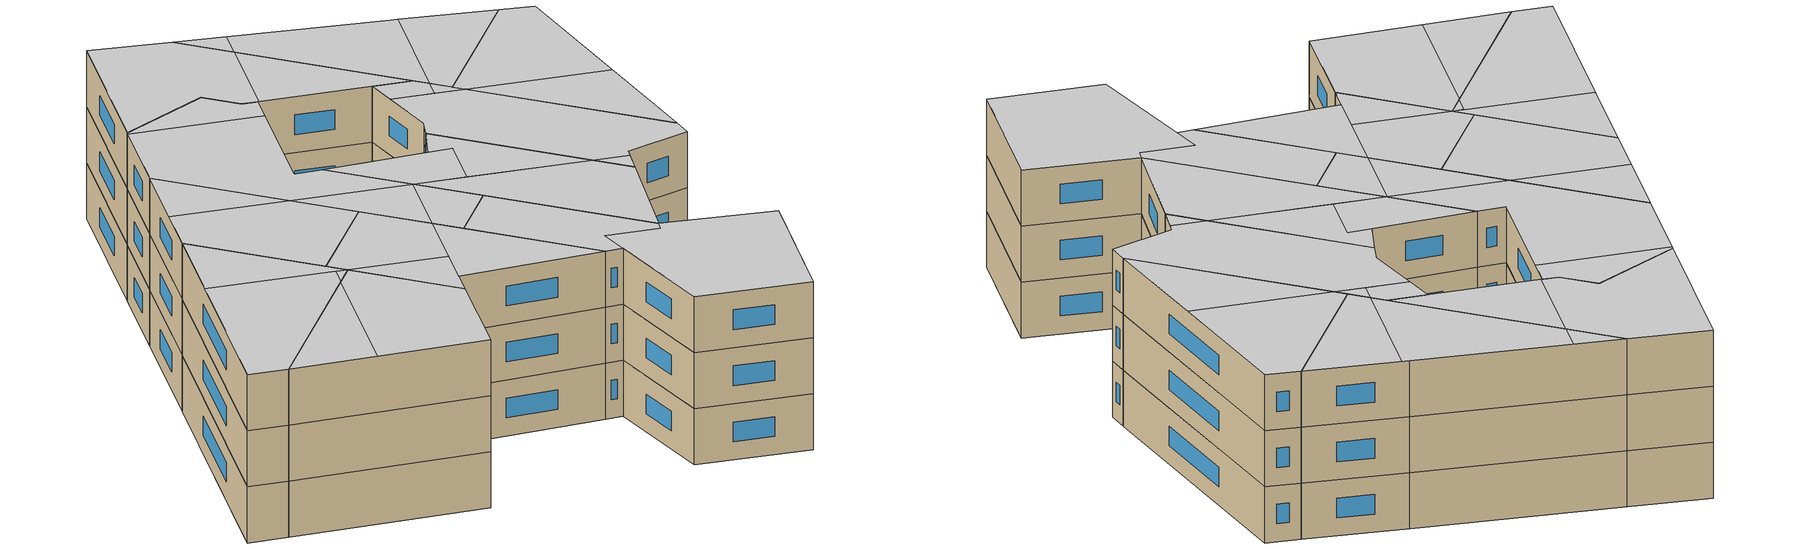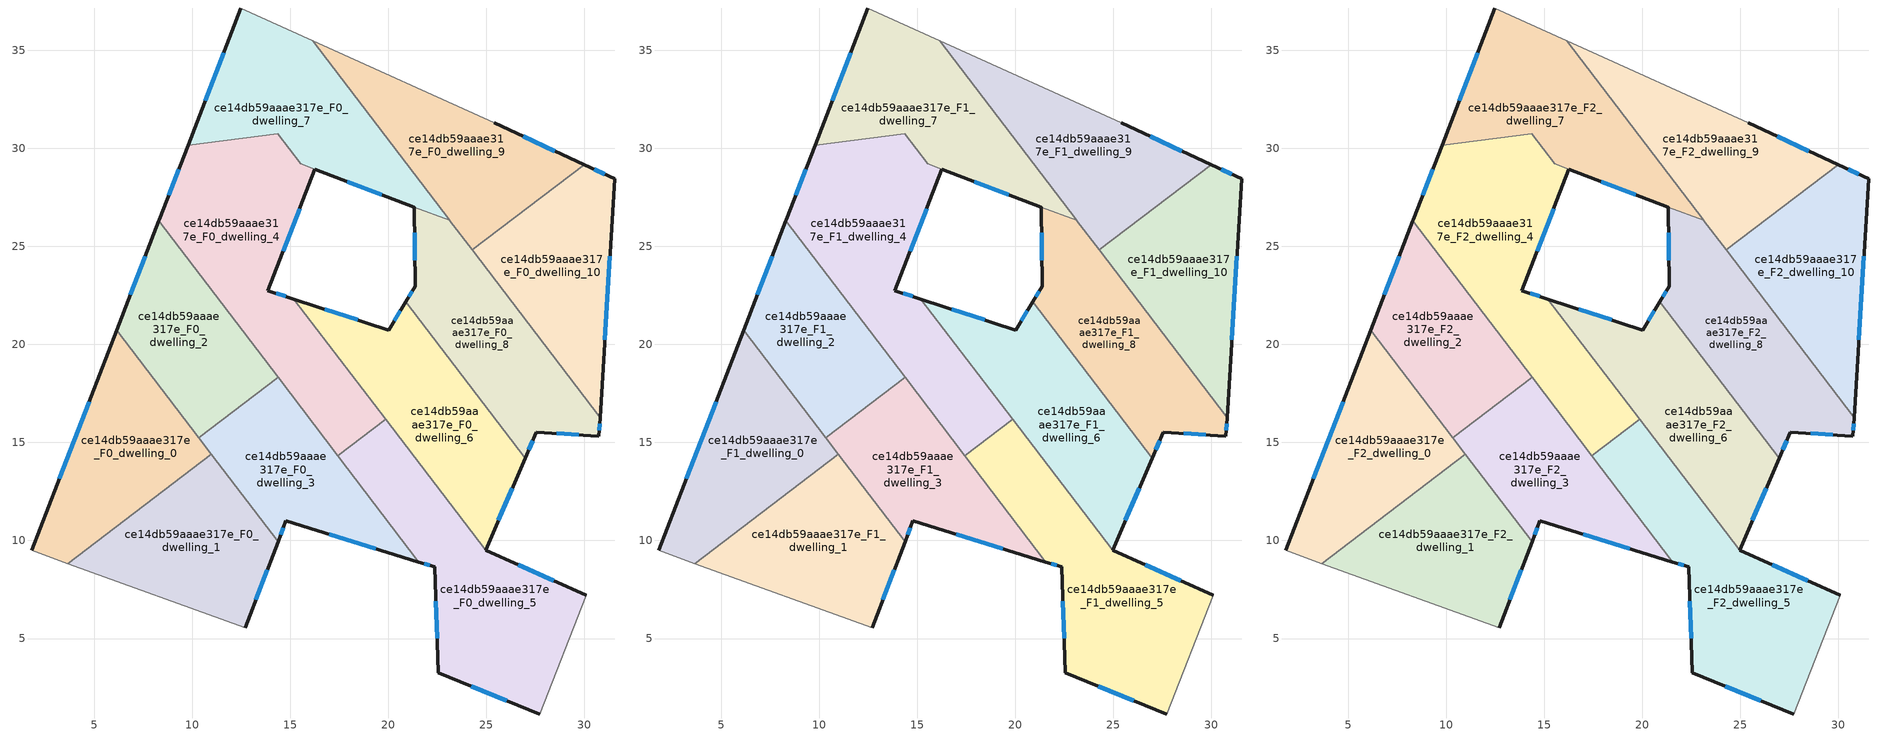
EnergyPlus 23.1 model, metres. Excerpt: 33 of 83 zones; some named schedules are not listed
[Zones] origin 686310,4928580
ce14db59aaae317e_F0_dwelling_0
 floor ground (EU_floor_Construction): 6.16,20.73 10.98,14.4 3.67,8.83 1.83,9.49 z0
 wall outside (EU_wall_Construction): 6.16,20.73 1.83,9.49 z0:3
 wall to ce14db59aaae317e_F0_dwelling_1 (EU_wall_Construction): 3.67,8.83 10.98,14.4 z0:3
 wall adiabatic (EU_wall_Construction): 1.83,9.49 3.67,8.83 z0:3
 wall to ce14db59aaae317e_F0_dwelling_2 (EU_wall_Construction): 10.34,15.24 6.16,20.73 z0:3
 wall to ce14db59aaae317e_F0_dwelling_3 (EU_wall_Construction): 10.98,14.4 10.34,15.24 z0:3
 window (EU_Window_Construction): 4.75,17.08 3.23,13.15 z0.98:2.02
ce14db59aaae317e_F0_dwelling_1
 floor ground (EU_floor_Construction): 10.98,14.4 14.38,9.94 12.71,5.55 3.67,8.83 z0
 wall outside (EU_wall_Construction): 12.71,5.55 14.38,9.94 z0:3
 wall adiabatic (EU_wall_Construction): 3.67,8.83 12.71,5.55 z0:3
 wall to ce14db59aaae317e_F0_dwelling_3 (EU_wall_Construction): 14.38,9.94 10.98,14.4 z0:3
 window (EU_Window_Construction): 13.25,6.98 13.84,8.52 z0.98:2.02
ce14db59aaae317e_F0_dwelling_10
 floor ground (EU_floor_Construction): 31.55,28.45 30.8,16.26 24.28,24.82 29.99,29.17 z0
 wall outside (EU_wall_Construction): 30.8,16.26 31.55,28.45 29.99,29.17 z0:3
 wall to ce14db59aaae317e_F0_dwelling_9 (EU_wall_Construction): 29.99,29.17 24.28,24.82 z0:3
 wall to ce14db59aaae317e_F0_dwelling_8 (EU_wall_Construction): 24.28,24.82 30.8,16.26 z0:3
 window (EU_Window_Construction): 31.04,28.69 30.5,28.94 / 31.04,20.23 31.3,24.49 z0.98:2.02
ce14db59aaae317e_F0_dwelling_2
 floor ground (EU_floor_Construction): 8.3,26.29 14.38,18.32 10.34,15.24 6.16,20.73 z0
 wall outside (EU_wall_Construction): 8.3,26.29 6.16,20.73 z0:3
 wall to ce14db59aaae317e_F0_dwelling_3 (EU_wall_Construction): 10.34,15.24 14.38,18.32 z0:3
 wall to ce14db59aaae317e_F0_dwelling_4 (EU_wall_Construction): 14.38,18.32 8.3,26.29 z0:3
 window (EU_Window_Construction): 7.6,24.48 6.85,22.54 z0.98:2.02
ce14db59aaae317e_F0_dwelling_3
 floor ground (EU_floor_Construction): 14.38,18.32 21.56,8.9 14.79,11 14.38,9.94 10.34,15.24 z0
 wall outside (EU_wall_Construction): 14.38,9.94 14.79,11 21.56,8.9 z0:3
 wall to ce14db59aaae317e_F0_dwelling_5 (EU_wall_Construction): 21.56,8.9 17.43,14.32 z0:3
 wall to ce14db59aaae317e_F0_dwelling_4 (EU_wall_Construction): 17.43,14.32 14.38,18.32 z0:3
 window (EU_Window_Construction): 16.99,10.32 19.36,9.58 / 14.51,10.29 14.65,10.66 z0.98:2.02
ce14db59aaae317e_F0_dwelling_4
 floor ground (EU_floor_Construction): 16.26,28.93 13.87,22.74 15.19,22.31 19.87,16.18 17.43,14.32 8.3,26.29 8.33,26.37 9.79,30.16 14.36,30.75 15.54,29.21 z0
 wall outside (EU_wall_Construction): 15.19,22.31 13.87,22.74 16.26,28.93 / 9.79,30.16 8.33,26.37 8.3,26.29 z0:3
 wall to ce14db59aaae317e_F0_dwelling_7 (EU_wall_Construction): 16.26,28.93 15.54,29.21 / 15.53,29.21 14.36,30.75 9.79,30.16 z0:3
 wall to ce14db59aaae317e_F0_dwelling_5 (EU_wall_Construction): 17.43,14.32 19.87,16.18 z0:3
 wall to ce14db59aaae317e_F0_dwelling_6 (EU_wall_Construction): 19.87,16.18 15.19,22.31 z0:3
 window (EU_Window_Construction): 14.64,24.76 15.48,26.92 / 14.76,22.45 14.3,22.6 / 9.32,28.92 8.8,27.6 z0.98:2.02
ce14db59aaae317e_F0_dwelling_5
 floor ground (EU_floor_Construction): 24.97,9.49 30.09,7.21 27.73,1.15 22.55,3.26 22.37,8.65 21.56,8.9 17.43,14.32 19.87,16.18 z0
 wall outside (EU_wall_Construction): 21.56,8.9 22.37,8.65 22.55,3.26 27.73,1.15 / 30.09,7.21 24.97,9.49 z0:3
 wall adiabatic (EU_wall_Construction): 27.73,1.15 30.09,7.21 z0:3
 wall to ce14db59aaae317e_F0_dwelling_6 (EU_wall_Construction): 24.97,9.49 19.87,16.18 z0:3
 window (EU_Window_Construction): 24.23,2.58 26.05,1.84 / 22.42,6.9 22.49,5.01 / 21.82,8.82 22.1,8.73 / 28.43,7.95 26.63,8.75 z0.98:2.02
ce14db59aaae317e_F0_dwelling_6
 floor ground (EU_floor_Construction): 20.89,22.18 26.98,14.2 24.97,9.49 15.19,22.31 20.03,20.73 z0
 wall outside (EU_wall_Construction): 20.89,22.18 20.03,20.73 15.19,22.31 / 24.97,9.49 26.98,14.2 z0:3
 wall to ce14db59aaae317e_F0_dwelling_8 (EU_wall_Construction): 26.98,14.2 20.89,22.18 z0:3
 window (EU_Window_Construction): 20.61,21.71 20.31,21.2 / 25.62,11.02 26.32,12.67 / 18.45,21.24 16.76,21.8 z0.98:2.02
ce14db59aaae317e_F0_dwelling_7
 floor ground (EU_floor_Construction): 16.14,35.49 23.14,26.32 21.32,27 15.54,29.21 14.36,30.75 9.79,30.16 12.49,37.15 z0
 wall outside (EU_wall_Construction): 12.49,37.15 9.79,30.16 / 16.26,28.93 21.32,27 z0:3
 wall adiabatic (EU_wall_Construction): 16.14,35.49 12.49,37.15 z0:3
 wall to ce14db59aaae317e_F0_dwelling_9 (EU_wall_Construction): 23.14,26.32 16.14,35.49 z0:3
 wall to ce14db59aaae317e_F0_dwelling_8 (EU_wall_Construction): 21.33,27 23.14,26.32 z0:3
 window (EU_Window_Construction): 11.61,34.88 10.67,32.43 / 17.91,28.3 19.68,27.63 z0.98:2.02
ce14db59aaae317e_F0_dwelling_8
 floor ground (EU_floor_Construction): 23.14,26.32 30.8,16.26 30.75,15.32 27.55,15.52 26.98,14.2 20.89,22.18 21.37,22.97 21.33,27.01 z0
 wall outside (EU_wall_Construction): 21.33,27.01 21.37,22.97 20.89,22.18 / 26.98,14.2 27.55,15.52 30.75,15.32 30.8,16.26 z0:3
 wall to ce14db59aaae317e_F0_dwelling_9 (EU_wall_Construction): 24.28,24.82 23.14,26.31 z0:3
 window (EU_Window_Construction): 21.21,22.71 21.05,22.44 / 21.34,25.69 21.35,24.28 / 30.76,15.63 30.78,15.96 / 28.59,15.46 29.71,15.39 / 27.16,14.63 27.36,15.09 z0.98:2.02
ce14db59aaae317e_F0_dwelling_9
 floor ground (EU_floor_Construction): 25.4,31.29 29.99,29.17 24.28,24.82 16.14,35.49 z0
 wall outside (EU_wall_Construction): 29.99,29.17 25.4,31.29 z0:3
 wall adiabatic (EU_wall_Construction): 25.4,31.29 16.14,35.49 z0:3
 window (EU_Window_Construction): 28.5,29.86 26.89,30.6 z0.98:2.02
ce14db59aaae317e_F1_dwelling_0
 floor to ce14db59aaae317e_F0_dwelling_0 (EU_floor_Construction): 6.16,20.73 10.98,14.4 3.67,8.83 1.83,9.49 z3
 wall outside (EU_wall_Construction): 6.16,20.73 1.83,9.49 z3:6
 wall to ce14db59aaae317e_F1_dwelling_1 (EU_wall_Construction): 3.67,8.83 10.98,14.4 z3:6
 wall adiabatic (EU_wall_Construction): 1.83,9.49 3.67,8.83 z3:6
 wall to ce14db59aaae317e_F1_dwelling_2 (EU_wall_Construction): 10.34,15.24 6.16,20.73 z3:6
 wall to ce14db59aaae317e_F1_dwelling_3 (EU_wall_Construction): 10.98,14.4 10.34,15.24 z3:6
 window (EU_Window_Construction): 4.75,17.08 3.23,13.15 z3.98:5.02
ce14db59aaae317e_F1_dwelling_1
 floor to ce14db59aaae317e_F0_dwelling_1 (EU_floor_Construction): 10.98,14.4 14.38,9.94 12.71,5.55 3.67,8.83 z3
 wall outside (EU_wall_Construction): 12.71,5.55 14.38,9.94 z3:6
 wall adiabatic (EU_wall_Construction): 3.67,8.83 12.71,5.55 z3:6
 wall to ce14db59aaae317e_F1_dwelling_3 (EU_wall_Construction): 14.38,9.94 10.98,14.4 z3:6
 window (EU_Window_Construction): 13.25,6.98 13.84,8.52 z3.98:5.02
ce14db59aaae317e_F1_dwelling_10
 floor to ce14db59aaae317e_F0_dwelling_10 (EU_floor_Construction): 31.55,28.45 30.8,16.26 24.28,24.82 29.99,29.17 z3
 wall outside (EU_wall_Construction): 30.8,16.26 31.55,28.45 29.99,29.17 z3:6
 wall to ce14db59aaae317e_F1_dwelling_9 (EU_wall_Construction): 29.99,29.17 24.28,24.82 z3:6
 wall to ce14db59aaae317e_F1_dwelling_8 (EU_wall_Construction): 24.28,24.82 30.8,16.26 z3:6
 window (EU_Window_Construction): 31.04,28.69 30.5,28.94 / 31.04,20.23 31.3,24.49 z3.98:5.02
ce14db59aaae317e_F1_dwelling_2
 floor to ce14db59aaae317e_F0_dwelling_2 (EU_floor_Construction): 8.3,26.29 14.38,18.32 10.34,15.24 6.16,20.73 z3
 wall outside (EU_wall_Construction): 8.3,26.29 6.16,20.73 z3:6
 wall to ce14db59aaae317e_F1_dwelling_3 (EU_wall_Construction): 10.34,15.24 14.38,18.32 z3:6
 wall to ce14db59aaae317e_F1_dwelling_4 (EU_wall_Construction): 14.38,18.32 8.3,26.29 z3:6
 window (EU_Window_Construction): 7.6,24.48 6.85,22.54 z3.98:5.02
ce14db59aaae317e_F1_dwelling_3
 floor to ce14db59aaae317e_F0_dwelling_3 (EU_floor_Construction): 14.38,18.32 21.56,8.9 14.79,11 14.38,9.94 10.34,15.24 z3
 wall outside (EU_wall_Construction): 14.38,9.94 14.79,11 21.56,8.9 z3:6
 wall to ce14db59aaae317e_F1_dwelling_5 (EU_wall_Construction): 21.56,8.9 17.43,14.32 z3:6
 wall to ce14db59aaae317e_F1_dwelling_4 (EU_wall_Construction): 17.43,14.32 14.38,18.32 z3:6
 window (EU_Window_Construction): 16.99,10.32 19.36,9.58 / 14.51,10.29 14.65,10.66 z3.98:5.02
ce14db59aaae317e_F1_dwelling_4
 floor to ce14db59aaae317e_F0_dwelling_4 (EU_floor_Construction): 16.26,28.93 13.87,22.74 15.19,22.31 19.87,16.18 17.43,14.32 8.3,26.29 8.33,26.37 9.79,30.16 14.36,30.75 15.54,29.21 z3
 wall outside (EU_wall_Construction): 15.19,22.31 13.87,22.74 16.26,28.93 / 9.79,30.16 8.33,26.37 8.3,26.29 z3:6
 wall to ce14db59aaae317e_F1_dwelling_7 (EU_wall_Construction): 16.26,28.93 15.54,29.21 / 15.53,29.21 14.36,30.75 9.79,30.16 z3:6
 wall to ce14db59aaae317e_F1_dwelling_5 (EU_wall_Construction): 17.43,14.32 19.87,16.18 z3:6
 wall to ce14db59aaae317e_F1_dwelling_6 (EU_wall_Construction): 19.87,16.18 15.19,22.31 z3:6
 window (EU_Window_Construction): 14.64,24.76 15.48,26.92 / 14.76,22.45 14.3,22.6 / 9.32,28.92 8.8,27.6 z3.98:5.02
ce14db59aaae317e_F1_dwelling_5
 floor to ce14db59aaae317e_F0_dwelling_5 (EU_floor_Construction): 24.97,9.49 30.09,7.21 27.73,1.15 22.55,3.26 22.37,8.65 21.56,8.9 17.43,14.32 19.87,16.18 z3
 wall outside (EU_wall_Construction): 21.56,8.9 22.37,8.65 22.55,3.26 27.73,1.15 / 30.09,7.21 24.97,9.49 z3:6
 wall adiabatic (EU_wall_Construction): 27.73,1.15 30.09,7.21 z3:6
 wall to ce14db59aaae317e_F1_dwelling_6 (EU_wall_Construction): 24.97,9.49 19.87,16.18 z3:6
 window (EU_Window_Construction): 24.23,2.58 26.05,1.84 / 22.42,6.9 22.49,5.01 / 21.82,8.82 22.1,8.73 / 28.43,7.95 26.63,8.75 z3.98:5.02
ce14db59aaae317e_F1_dwelling_6
 floor to ce14db59aaae317e_F0_dwelling_6 (EU_floor_Construction): 20.89,22.18 26.98,14.2 24.97,9.49 15.19,22.31 20.03,20.73 z3
 wall outside (EU_wall_Construction): 20.89,22.18 20.03,20.73 15.19,22.31 / 24.97,9.49 26.98,14.2 z3:6
 wall to ce14db59aaae317e_F1_dwelling_8 (EU_wall_Construction): 26.98,14.2 20.89,22.18 z3:6
 window (EU_Window_Construction): 20.61,21.71 20.31,21.2 / 25.62,11.02 26.32,12.67 / 18.45,21.24 16.76,21.8 z3.98:5.02
ce14db59aaae317e_F1_dwelling_7
 floor to ce14db59aaae317e_F0_dwelling_7 (EU_floor_Construction): 16.14,35.49 23.14,26.32 21.32,27 15.54,29.21 14.36,30.75 9.79,30.16 12.49,37.15 z3
 wall outside (EU_wall_Construction): 12.49,37.15 9.79,30.16 / 16.26,28.93 21.32,27 z3:6
 wall adiabatic (EU_wall_Construction): 16.14,35.49 12.49,37.15 z3:6
 wall to ce14db59aaae317e_F1_dwelling_9 (EU_wall_Construction): 23.14,26.32 16.14,35.49 z3:6
 wall to ce14db59aaae317e_F1_dwelling_8 (EU_wall_Construction): 21.33,27 23.14,26.32 z3:6
 window (EU_Window_Construction): 11.61,34.88 10.67,32.43 / 17.91,28.3 19.68,27.63 z3.98:5.02
ce14db59aaae317e_F1_dwelling_8
 floor to ce14db59aaae317e_F0_dwelling_8 (EU_floor_Construction): 23.14,26.32 30.8,16.26 30.75,15.32 27.55,15.52 26.98,14.2 20.89,22.18 21.37,22.97 21.33,27.01 z3
 wall outside (EU_wall_Construction): 21.33,27.01 21.37,22.97 20.89,22.18 / 26.98,14.2 27.55,15.52 30.75,15.32 30.8,16.26 z3:6
 wall to ce14db59aaae317e_F1_dwelling_9 (EU_wall_Construction): 24.28,24.82 23.14,26.31 z3:6
 window (EU_Window_Construction): 21.21,22.71 21.05,22.44 / 21.34,25.69 21.35,24.28 / 30.76,15.63 30.78,15.96 / 28.59,15.46 29.71,15.39 / 27.16,14.63 27.36,15.09 z3.98:5.02
ce14db59aaae317e_F1_dwelling_9
 floor to ce14db59aaae317e_F0_dwelling_9 (EU_floor_Construction): 25.4,31.29 29.99,29.17 24.28,24.82 16.14,35.49 z3
 wall outside (EU_wall_Construction): 29.99,29.17 25.4,31.29 z3:6
 wall adiabatic (EU_wall_Construction): 25.4,31.29 16.14,35.49 z3:6
 window (EU_Window_Construction): 28.5,29.86 26.89,30.6 z3.98:5.02
ce14db59aaae317e_F2_dwelling_0
 floor to ce14db59aaae317e_F1_dwelling_0 (EU_floor_Construction): 6.16,20.73 10.98,14.4 3.67,8.83 1.83,9.49 z6
 wall outside (EU_wall_Construction): 6.16,20.73 1.83,9.49 z6:9
 wall to ce14db59aaae317e_F2_dwelling_1 (EU_wall_Construction): 3.67,8.83 10.98,14.4 z6:9
 wall adiabatic (EU_wall_Construction): 1.83,9.49 3.67,8.83 z6:9
 wall to ce14db59aaae317e_F2_dwelling_2 (EU_wall_Construction): 10.34,15.24 6.16,20.73 z6:9
 wall to ce14db59aaae317e_F2_dwelling_3 (EU_wall_Construction): 10.98,14.4 10.34,15.24 z6:9
 window (EU_Window_Construction): 4.75,17.08 3.23,13.15 z6.98:8.02
 ceiling to ce14db59aaae317e_F3_dwelling_0 (EU_floor_Construction): 10.09,13.72 10.44,14.62 4.66,16.84 1.83,9.49 3.67,8.83 z9
 ceiling to ce14db59aaae317e_F3_dwelling_3 (EU_floor_Construction): 10.98,14.41 6.16,20.73 4.66,16.84 z9
 ceiling to ce14db59aaae317e_F3_dwelling_1 (EU_floor_Construction): 10.97,14.41 10.43,14.61 10.09,13.72 z9
ce14db59aaae317e_F2_dwelling_1
 floor to ce14db59aaae317e_F1_dwelling_1 (EU_floor_Construction): 10.98,14.4 14.38,9.94 12.71,5.55 3.67,8.83 z6
 wall outside (EU_wall_Construction): 12.71,5.55 14.38,9.94 z6:9
 wall adiabatic (EU_wall_Construction): 3.67,8.83 12.71,5.55 z6:9
 wall to ce14db59aaae317e_F2_dwelling_3 (EU_wall_Construction): 14.38,9.94 10.98,14.4 z6:9
 window (EU_Window_Construction): 13.25,6.98 13.84,8.52 z6.98:8.02
 ceiling to ce14db59aaae317e_F3_dwelling_1 (EU_floor_Construction): 12.71,5.55 14.38,9.95 10.98,14.4 10.09,13.72 7.65,7.38 z9
 ceiling to ce14db59aaae317e_F3_dwelling_0 (EU_floor_Construction): 7.65,7.38 10.09,13.72 3.67,8.83 z9
ce14db59aaae317e_F2_dwelling_10
 floor to ce14db59aaae317e_F1_dwelling_10 (EU_floor_Construction): 31.55,28.45 30.8,16.26 24.28,24.82 29.99,29.17 z6
 wall outside (EU_wall_Construction): 30.8,16.26 31.55,28.45 29.99,29.17 z6:9
 wall to ce14db59aaae317e_F2_dwelling_9 (EU_wall_Construction): 29.99,29.17 24.28,24.82 z6:9
 wall to ce14db59aaae317e_F2_dwelling_8 (EU_wall_Construction): 24.28,24.82 30.8,16.26 z6:9
 window (EU_Window_Construction): 31.04,28.69 30.5,28.94 / 31.04,20.23 31.3,24.49 z6.98:8.02
 ceiling to ce14db59aaae317e_F3_dwelling_9 (EU_floor_Construction): 31.14,21.81 31.55,28.45 29.99,29.17 24.28,24.82 24.67,24.3 z9
 ceiling to ce14db59aaae317e_F3_dwelling_6 (EU_floor_Construction): 30.8,16.26 31.14,21.81 24.67,24.3 z9
ce14db59aaae317e_F2_dwelling_2
 floor to ce14db59aaae317e_F1_dwelling_2 (EU_floor_Construction): 8.3,26.29 14.38,18.32 10.34,15.24 6.16,20.73 z6
 wall outside (EU_wall_Construction): 8.3,26.29 6.16,20.73 z6:9
 wall to ce14db59aaae317e_F2_dwelling_3 (EU_wall_Construction): 10.34,15.24 14.38,18.32 z6:9
 wall to ce14db59aaae317e_F2_dwelling_4 (EU_wall_Construction): 14.38,18.32 8.3,26.29 z6:9
 window (EU_Window_Construction): 7.6,24.48 6.85,22.54 z6.98:8.02
 ceiling to ce14db59aaae317e_F3_dwelling_3 (EU_floor_Construction): 14.38,18.32 12.37,20.96 7.04,23.01 6.16,20.73 10.34,15.24 z9
 ceiling to ce14db59aaae317e_F3_dwelling_5 (EU_floor_Construction): 12.37,20.96 8.3,26.29 7.04,23.01 z9
ce14db59aaae317e_F2_dwelling_3
 floor to ce14db59aaae317e_F1_dwelling_3 (EU_floor_Construction): 14.38,18.32 21.56,8.9 14.79,11 14.38,9.94 10.34,15.24 z6
 wall outside (EU_wall_Construction): 14.38,9.94 14.79,11 21.56,8.9 z6:9
 wall to ce14db59aaae317e_F2_dwelling_5 (EU_wall_Construction): 21.56,8.9 17.43,14.32 z6:9
 wall to ce14db59aaae317e_F2_dwelling_4 (EU_wall_Construction): 17.43,14.32 14.38,18.32 z6:9
 window (EU_Window_Construction): 16.99,10.32 19.36,9.58 / 14.51,10.29 14.65,10.66 z6.98:8.02
 ceiling to ce14db59aaae317e_F3_dwelling_4 (EU_floor_Construction): 21.56,8.9 16.52,15.51 15.43,12.69 14.79,11 z9
 ceiling to ce14db59aaae317e_F3_dwelling_3 (EU_floor_Construction): 15.43,12.69 16.52,15.51 14.38,18.32 10.34,15.24 10.98,14.41 z9
 ceiling adiabatic (EU_roof_Construction): 14.38,9.94 15.43,12.69 10.98,14.41 z9
ce14db59aaae317e_F2_dwelling_4
 floor to ce14db59aaae317e_F1_dwelling_4 (EU_floor_Construction): 16.26,28.93 13.87,22.74 15.19,22.31 19.87,16.18 17.43,14.32 8.3,26.29 8.33,26.37 9.79,30.16 14.36,30.75 15.54,29.21 z6
 wall outside (EU_wall_Construction): 15.19,22.31 13.87,22.74 16.26,28.93 / 9.79,30.16 8.33,26.37 8.3,26.29 z6:9
 wall to ce14db59aaae317e_F2_dwelling_7 (EU_wall_Construction): 16.26,28.93 15.54,29.21 / 15.53,29.21 14.36,30.75 9.79,30.16 z6:9
 wall to ce14db59aaae317e_F2_dwelling_5 (EU_wall_Construction): 17.43,14.32 19.87,16.18 z6:9
 wall to ce14db59aaae317e_F2_dwelling_6 (EU_wall_Construction): 19.87,16.18 15.19,22.31 z6:9
 window (EU_Window_Construction): 14.64,24.76 15.48,26.92 / 14.76,22.45 14.3,22.6 / 9.32,28.92 8.8,27.6 z6.98:8.02
 ceiling to ce14db59aaae317e_F3_dwelling_5 (EU_floor_Construction): 17.83,18.85 15.19,22.31 13.87,22.74 15.79,27.73 9.75,30.05 8.33,26.37 8.32,26.35 8.3,26.29 12.37,20.96 z9
 ceiling to ce14db59aaae317e_F3_dwelling_7 (EU_floor_Construction): 15.79,27.73 16.26,28.93 15.53,29.21 14.36,30.75 9.79,30.16 9.75,30.05 z9
 ceiling to ce14db59aaae317e_F3_dwelling_4 (EU_floor_Construction): 19.87,16.18 17.83,18.85 17.81,18.86 16.52,15.51 17.43,14.32 z9
 ceiling to ce14db59aaae317e_F3_dwelling_3 (EU_floor_Construction): 16.52,15.51 17.81,18.86 12.37,20.96 z9
ce14db59aaae317e_F2_dwelling_5
 floor to ce14db59aaae317e_F1_dwelling_5 (EU_floor_Construction): 24.97,9.49 30.09,7.21 27.73,1.15 22.55,3.26 22.37,8.65 21.56,8.9 17.43,14.32 19.87,16.18 z6
 wall outside (EU_wall_Construction): 21.56,8.9 22.37,8.65 22.55,3.26 27.73,1.15 / 30.09,7.21 24.97,9.49 z6:9
 wall adiabatic (EU_wall_Construction): 27.73,1.15 30.09,7.21 z6:9
 wall to ce14db59aaae317e_F2_dwelling_6 (EU_wall_Construction): 24.97,9.49 19.87,16.18 z6:9
 window (EU_Window_Construction): 24.23,2.58 26.05,1.84 / 22.42,6.9 22.49,5.01 / 21.82,8.82 22.1,8.73 / 28.43,7.95 26.63,8.75 z6.98:8.02
 ceiling to ce14db59aaae317e_F3_dwelling_2 (EU_floor_Construction): 27.73,1.15 30.04,7.06 30.09,7.21 24.97,9.49 24.79,9.08 22.32,10.04 22.55,3.26 z9
 ceiling to ce14db59aaae317e_F3_dwelling_4 (EU_floor_Construction): 24.79,9.08 24.97,9.49 19.87,16.18 17.43,14.32 21.56,8.9 22.37,8.65 22.32,10.04 z9
ce14db59aaae317e_F2_dwelling_6
 floor to ce14db59aaae317e_F1_dwelling_6 (EU_floor_Construction): 20.89,22.18 26.98,14.2 24.97,9.49 15.19,22.31 20.03,20.73 z6
 wall outside (EU_wall_Construction): 20.89,22.18 20.03,20.73 15.19,22.31 / 24.97,9.49 26.98,14.2 z6:9
 wall to ce14db59aaae317e_F2_dwelling_8 (EU_wall_Construction): 26.98,14.2 20.89,22.18 z6:9
 window (EU_Window_Construction): 20.61,21.71 20.31,21.2 / 25.62,11.02 26.32,12.67 / 18.45,21.24 16.76,21.8 z6.98:8.02
 ceiling to ce14db59aaae317e_F3_dwelling_6 (EU_floor_Construction): 25.76,15.8 20.89,22.18 20.03,20.73 21.14,20.37 20.21,17.94 z9
 ceiling to ce14db59aaae317e_F3_dwelling_5 (EU_floor_Construction): 20.21,17.94 21.14,20.37 15.19,22.31 17.83,18.85 z9
 ceiling adiabatic (EU_roof_Construction): 24.97,9.49 26.98,14.2 25.76,15.8 17.83,18.85 z9
ce14db59aaae317e_F2_dwelling_7
 floor to ce14db59aaae317e_F1_dwelling_7 (EU_floor_Construction): 16.14,35.49 23.14,26.32 21.32,27 15.54,29.21 14.36,30.75 9.79,30.16 12.49,37.15 z6
 wall outside (EU_wall_Construction): 12.49,37.15 9.79,30.16 / 16.26,28.93 21.32,27 z6:9
 wall adiabatic (EU_wall_Construction): 16.14,35.49 12.49,37.15 z6:9
 wall to ce14db59aaae317e_F2_dwelling_9 (EU_wall_Construction): 23.14,26.32 16.14,35.49 z6:9
 wall to ce14db59aaae317e_F2_dwelling_8 (EU_wall_Construction): 21.33,27 23.14,26.32 z6:9
 window (EU_Window_Construction): 11.61,34.88 10.67,32.43 / 17.91,28.3 19.68,27.63 z6.98:8.02
 ceiling to ce14db59aaae317e_F3_dwelling_7 (EU_floor_Construction): 16.31,28.91 17.94,33.13 16.14,35.49 12.49,37.15 9.79,30.16 14.36,30.75 15.53,29.21 z9
 ceiling to ce14db59aaae317e_F3_dwelling_8 (EU_floor_Construction): 23.14,26.32 17.94,33.13 16.31,28.91 z9
ce14db59aaae317e_F2_dwelling_8
 floor to ce14db59aaae317e_F1_dwelling_8 (EU_floor_Construction): 23.14,26.32 30.8,16.26 30.75,15.32 27.55,15.52 26.98,14.2 20.89,22.18 21.37,22.97 21.33,27.01 z6
 wall outside (EU_wall_Construction): 21.33,27.01 21.37,22.97 20.89,22.18 / 26.98,14.2 27.55,15.52 30.75,15.32 30.8,16.26 z6:9
 wall to ce14db59aaae317e_F2_dwelling_9 (EU_wall_Construction): 24.28,24.82 23.14,26.31 z6:9
 window (EU_Window_Construction): 21.21,22.71 21.05,22.44 / 21.34,25.69 21.35,24.28 / 30.76,15.63 30.78,15.96 / 28.59,15.46 29.71,15.39 / 27.16,14.63 27.36,15.09 z6.98:8.02
 ceiling to ce14db59aaae317e_F3_dwelling_8 (EU_floor_Construction): 23.28,24.84 23.61,25.69 23.14,26.32 21.33,27.01 21.34,25.59 z9
 ceiling to ce14db59aaae317e_F3_dwelling_9 (EU_floor_Construction): 24.67,24.3 23.61,25.69 23.28,24.84 z9
 ceiling to ce14db59aaae317e_F3_dwelling_6 (EU_floor_Construction): 30.75,15.32 30.8,16.26 24.67,24.3 21.34,25.59 21.37,22.97 20.89,22.18 25.76,15.8 27.39,15.17 27.55,15.52 z9
 ceiling adiabatic (EU_roof_Construction): 26.98,14.2 27.39,15.17 25.76,15.8 z9
ce14db59aaae317e_F2_dwelling_9
 floor to ce14db59aaae317e_F1_dwelling_9 (EU_floor_Construction): 25.4,31.29 29.99,29.17 24.28,24.82 16.14,35.49 z6
 wall outside (EU_wall_Construction): 29.99,29.17 25.4,31.29 z6:9
 wall adiabatic (EU_wall_Construction): 25.4,31.29 16.14,35.49 z6:9
 window (EU_Window_Construction): 28.5,29.86 26.89,30.6 z6.98:8.02
 ceiling to ce14db59aaae317e_F3_dwelling_8 (EU_floor_Construction): 23.61,25.69 25.71,31.15 25.4,31.29 18.45,34.45 17.94,33.13 z9
 ceiling to ce14db59aaae317e_F3_dwelling_7 (EU_floor_Construction): 17.94,33.13 18.45,34.45 16.14,35.49 z9
 ceiling to ce14db59aaae317e_F3_dwelling_9 (EU_floor_Construction): 29.99,29.17 25.71,31.15 23.61,25.69 24.28,24.82 z9
[Building]
EU S2 Campaign: North Axis=0; Terrain=City; Solar Distribution=FullExterior
[Site:Location]
Bologna: Latitude=44.5; Longitude=11.25; Time Zone=1; Elevation=37
[SizingPeriod:WeatherFileDays]
AnnualSizingPeriod: Begin Month=1; Begin Day of Month=1; End Month=12; End Day of Month=31; Day of Week for Start Day=Monday; Use Weather File Daylight Saving Period=No; Use Weather File Rain and Snow Indicators=No
[MATERIAL]
EU_InternalMass_Material: Roughness=MediumRough; Thickness=0.1; Conductivity=1; Density=1800; Specific Heat=900; Thermal Absorptance=0.9; Solar Absorptance=0.7; Visible Absorptance=0.7
[MATERIAL:NOMASS] Roughness=MediumRough; Thermal Absorptance=0.9; Solar Absorptance=0.7; Visible Absorptance=0.7
Name | Thermal Resistance
EU_wall_NoMass | 0.905828
EU_roof_NoMass | 0.37593
EU_floor_NoMass | 0.67114
[WINDOWMATERIAL:SIMPLEGLAZINGSYSTEM]
EU_Window_SimpleGlazing: UFactor=4.52486; Solar Heat Gain Coefficient=0.85; Visible Transmittance=0.85
[CONSTRUCTION]
EU_wall_Construction: EU_wall_NoMass
EU_roof_Construction: EU_roof_NoMass
EU_floor_Construction: EU_floor_NoMass
EU_Window_Construction: EU_Window_SimpleGlazing
EU_InternalMass_Construction: EU_InternalMass_Material
[ZONE] Type=1; Multiplier=1; Ceiling Height=autocalculate; Floor Area=autocalculate; Part of Total Floor Area=Yes
Name | Volume
ce14db59aaae317e_F0_dwelling_0; ce14db59aaae317e_F1_dwelling_0; ce14db59aaae317e_F2_dwelling_0 | 145.164
ce14db59aaae317e_F0_dwelling_1; ce14db59aaae317e_F1_dwelling_1; ce14db59aaae317e_F2_dwelling_1 | 145.13
ce14db59aaae317e_F0_dwelling_10; ce14db59aaae317e_F1_dwelling_10; ce14db59aaae317e_F2_dwelling_10 | 145.124
ce14db59aaae317e_F0_dwelling_2; ce14db59aaae317e_F1_dwelling_2; ce14db59aaae317e_F2_dwelling_2 | 128.943
ce14db59aaae317e_F0_dwelling_3; ce14db59aaae317e_F1_dwelling_3; ce14db59aaae317e_F2_dwelling_3 | 128.946
ce14db59aaae317e_F0_dwelling_4; ce14db59aaae317e_F1_dwelling_4; ce14db59aaae317e_F2_dwelling_4 | 218.767
ce14db59aaae317e_F0_dwelling_5; ce14db59aaae317e_F1_dwelling_5; ce14db59aaae317e_F2_dwelling_5 | 204.067
ce14db59aaae317e_F0_dwelling_6; ce14db59aaae317e_F1_dwelling_6; ce14db59aaae317e_F2_dwelling_6 | 162.186
ce14db59aaae317e_F0_dwelling_7; ce14db59aaae317e_F1_dwelling_7; ce14db59aaae317e_F2_dwelling_7 | 162.788
ce14db59aaae317e_F0_dwelling_8; ce14db59aaae317e_F1_dwelling_8; ce14db59aaae317e_F2_dwelling_8 | 155.378
ce14db59aaae317e_F0_dwelling_9; ce14db59aaae317e_F1_dwelling_9; ce14db59aaae317e_F2_dwelling_9 | 145.134
[INTERNALMASS] Construction=EU_InternalMass_Construction
Name | Zone or ZoneList | Surface Area
ce14db59aaae317e_F0_dwelling_0_EU_InternalMass | ce14db59aaae317e_F0_dwelling_0 | 48.3881
ce14db59aaae317e_F0_dwelling_1_EU_InternalMass | ce14db59aaae317e_F0_dwelling_1 | 48.3767
ce14db59aaae317e_F0_dwelling_2_EU_InternalMass | ce14db59aaae317e_F0_dwelling_2 | 42.9809
ce14db59aaae317e_F0_dwelling_3_EU_InternalMass | ce14db59aaae317e_F0_dwelling_3 | 42.9819
ce14db59aaae317e_F0_dwelling_4_EU_InternalMass | ce14db59aaae317e_F0_dwelling_4 | 72.923
ce14db59aaae317e_F0_dwelling_5_EU_InternalMass | ce14db59aaae317e_F0_dwelling_5 | 68.0212
ce14db59aaae317e_F0_dwelling_6_EU_InternalMass | ce14db59aaae317e_F0_dwelling_6 | 54.0623
ce14db59aaae317e_F0_dwelling_7_EU_InternalMass | ce14db59aaae317e_F0_dwelling_7 | 54.2546
ce14db59aaae317e_F0_dwelling_8_EU_InternalMass | ce14db59aaae317e_F0_dwelling_8 | 51.7984
ce14db59aaae317e_F0_dwelling_9_EU_InternalMass | ce14db59aaae317e_F0_dwelling_9 | 48.3783
ce14db59aaae317e_F0_dwelling_10_EU_InternalMass | ce14db59aaae317e_F0_dwelling_10 | 48.3746
ce14db59aaae317e_F1_dwelling_0_EU_InternalMass | ce14db59aaae317e_F1_dwelling_0 | 48.3881
ce14db59aaae317e_F1_dwelling_1_EU_InternalMass | ce14db59aaae317e_F1_dwelling_1 | 48.3767
ce14db59aaae317e_F1_dwelling_2_EU_InternalMass | ce14db59aaae317e_F1_dwelling_2 | 42.9809
ce14db59aaae317e_F1_dwelling_3_EU_InternalMass | ce14db59aaae317e_F1_dwelling_3 | 42.9819
ce14db59aaae317e_F1_dwelling_4_EU_InternalMass | ce14db59aaae317e_F1_dwelling_4 | 72.923
ce14db59aaae317e_F1_dwelling_5_EU_InternalMass | ce14db59aaae317e_F1_dwelling_5 | 68.0212
ce14db59aaae317e_F1_dwelling_6_EU_InternalMass | ce14db59aaae317e_F1_dwelling_6 | 54.0623
ce14db59aaae317e_F1_dwelling_7_EU_InternalMass | ce14db59aaae317e_F1_dwelling_7 | 54.2546
ce14db59aaae317e_F1_dwelling_8_EU_InternalMass | ce14db59aaae317e_F1_dwelling_8 | 51.7984
ce14db59aaae317e_F1_dwelling_9_EU_InternalMass | ce14db59aaae317e_F1_dwelling_9 | 48.3783
ce14db59aaae317e_F1_dwelling_10_EU_InternalMass | ce14db59aaae317e_F1_dwelling_10 | 48.3746
ce14db59aaae317e_F2_dwelling_0_EU_InternalMass | ce14db59aaae317e_F2_dwelling_0 | 48.3881
ce14db59aaae317e_F2_dwelling_1_EU_InternalMass | ce14db59aaae317e_F2_dwelling_1 | 48.3767
ce14db59aaae317e_F2_dwelling_2_EU_InternalMass | ce14db59aaae317e_F2_dwelling_2 | 42.9809
ce14db59aaae317e_F2_dwelling_3_EU_InternalMass | ce14db59aaae317e_F2_dwelling_3 | 42.9819
ce14db59aaae317e_F2_dwelling_4_EU_InternalMass | ce14db59aaae317e_F2_dwelling_4 | 72.923
ce14db59aaae317e_F2_dwelling_5_EU_InternalMass | ce14db59aaae317e_F2_dwelling_5 | 68.0212
ce14db59aaae317e_F2_dwelling_6_EU_InternalMass | ce14db59aaae317e_F2_dwelling_6 | 54.0623
ce14db59aaae317e_F2_dwelling_7_EU_InternalMass | ce14db59aaae317e_F2_dwelling_7 | 54.2546
ce14db59aaae317e_F2_dwelling_8_EU_InternalMass | ce14db59aaae317e_F2_dwelling_8 | 51.7984
ce14db59aaae317e_F2_dwelling_9_EU_InternalMass | ce14db59aaae317e_F2_dwelling_9 | 48.3783
ce14db59aaae317e_F2_dwelling_10_EU_InternalMass | ce14db59aaae317e_F2_dwelling_10 | 48.3746
[OTHEREQUIPMENT] Fuel Type=Electricity; Design Level Calculation Method=Watts/Area; Power per Zone Floor Area=1; Fraction Latent=0; Fraction Radiant=0; Fraction Lost=0; Carbon Dioxide Generation Rate=0; EndUse Subcategory=EU_Step8_InternalGains
Name | Zone or ZoneList or Space or SpaceList | Schedule
EU_Step8_InternalGain_ce14db59aaae317e_F0_dwelling_0_f000 | ce14db59aaae317e_F0_dwelling_0 | EU_Step8_GainSchedule_ce14db59aaae317e_F0_dwelling_0_f000
EU_Step8_InternalGain_ce14db59aaae317e_F0_dwelling_1_f000 | ce14db59aaae317e_F0_dwelling_1 | EU_Step8_GainSchedule_ce14db59aaae317e_F0_dwelling_1_f000
EU_Step8_InternalGain_ce14db59aaae317e_F0_dwelling_2_f000 | ce14db59aaae317e_F0_dwelling_2 | EU_Step8_GainSchedule_ce14db59aaae317e_F0_dwelling_2_f000
EU_Step8_InternalGain_ce14db59aaae317e_F0_dwelling_3_f000 | ce14db59aaae317e_F0_dwelling_3 | EU_Step8_GainSchedule_ce14db59aaae317e_F0_dwelling_3_f000
EU_Step8_InternalGain_ce14db59aaae317e_F0_dwelling_4_f000 | ce14db59aaae317e_F0_dwelling_4 | EU_Step8_GainSchedule_ce14db59aaae317e_F0_dwelling_4_f000
EU_Step8_InternalGain_ce14db59aaae317e_F0_dwelling_5_f000 | ce14db59aaae317e_F0_dwelling_5 | EU_Step8_GainSchedule_ce14db59aaae317e_F0_dwelling_5_f000
EU_Step8_InternalGain_ce14db59aaae317e_F0_dwelling_6_f000 | ce14db59aaae317e_F0_dwelling_6 | EU_Step8_GainSchedule_ce14db59aaae317e_F0_dwelling_6_f000
EU_Step8_InternalGain_ce14db59aaae317e_F0_dwelling_7_f000 | ce14db59aaae317e_F0_dwelling_7 | EU_Step8_GainSchedule_ce14db59aaae317e_F0_dwelling_7_f000
EU_Step8_InternalGain_ce14db59aaae317e_F0_dwelling_8_f000 | ce14db59aaae317e_F0_dwelling_8 | EU_Step8_GainSchedule_ce14db59aaae317e_F0_dwelling_8_f000
EU_Step8_InternalGain_ce14db59aaae317e_F0_dwelling_9_f000 | ce14db59aaae317e_F0_dwelling_9 | EU_Step8_GainSchedule_ce14db59aaae317e_F0_dwelling_9_f000
EU_Step8_InternalGain_ce14db59aaae317e_F0_dwelling_10_f000 | ce14db59aaae317e_F0_dwelling_10 | EU_Step8_GainSchedule_ce14db59aaae317e_F0_dwelling_10_f000
EU_Step8_InternalGain_ce14db59aaae317e_F1_dwelling_0_f000 | ce14db59aaae317e_F1_dwelling_0 | EU_Step8_GainSchedule_ce14db59aaae317e_F1_dwelling_0_f000
EU_Step8_InternalGain_ce14db59aaae317e_F1_dwelling_1_f000 | ce14db59aaae317e_F1_dwelling_1 | EU_Step8_GainSchedule_ce14db59aaae317e_F1_dwelling_1_f000
EU_Step8_InternalGain_ce14db59aaae317e_F1_dwelling_2_f000 | ce14db59aaae317e_F1_dwelling_2 | EU_Step8_GainSchedule_ce14db59aaae317e_F1_dwelling_2_f000
EU_Step8_InternalGain_ce14db59aaae317e_F1_dwelling_3_f000 | ce14db59aaae317e_F1_dwelling_3 | EU_Step8_GainSchedule_ce14db59aaae317e_F1_dwelling_3_f000
EU_Step8_InternalGain_ce14db59aaae317e_F1_dwelling_4_f000 | ce14db59aaae317e_F1_dwelling_4 | EU_Step8_GainSchedule_ce14db59aaae317e_F1_dwelling_4_f000
EU_Step8_InternalGain_ce14db59aaae317e_F1_dwelling_5_f000 | ce14db59aaae317e_F1_dwelling_5 | EU_Step8_GainSchedule_ce14db59aaae317e_F1_dwelling_5_f000
EU_Step8_InternalGain_ce14db59aaae317e_F1_dwelling_6_f000 | ce14db59aaae317e_F1_dwelling_6 | EU_Step8_GainSchedule_ce14db59aaae317e_F1_dwelling_6_f000
EU_Step8_InternalGain_ce14db59aaae317e_F1_dwelling_7_f000 | ce14db59aaae317e_F1_dwelling_7 | EU_Step8_GainSchedule_ce14db59aaae317e_F1_dwelling_7_f000
EU_Step8_InternalGain_ce14db59aaae317e_F1_dwelling_8_f000 | ce14db59aaae317e_F1_dwelling_8 | EU_Step8_GainSchedule_ce14db59aaae317e_F1_dwelling_8_f000
EU_Step8_InternalGain_ce14db59aaae317e_F1_dwelling_9_f000 | ce14db59aaae317e_F1_dwelling_9 | EU_Step8_GainSchedule_ce14db59aaae317e_F1_dwelling_9_f000
EU_Step8_InternalGain_ce14db59aaae317e_F1_dwelling_10_f000 | ce14db59aaae317e_F1_dwelling_10 | EU_Step8_GainSchedule_ce14db59aaae317e_F1_dwelling_10_f000
EU_Step8_InternalGain_ce14db59aaae317e_F2_dwelling_0_f000 | ce14db59aaae317e_F2_dwelling_0 | EU_Step8_GainSchedule_ce14db59aaae317e_F2_dwelling_0_f000
EU_Step8_InternalGain_ce14db59aaae317e_F2_dwelling_1_f000 | ce14db59aaae317e_F2_dwelling_1 | EU_Step8_GainSchedule_ce14db59aaae317e_F2_dwelling_1_f000
EU_Step8_InternalGain_ce14db59aaae317e_F2_dwelling_2_f000 | ce14db59aaae317e_F2_dwelling_2 | EU_Step8_GainSchedule_ce14db59aaae317e_F2_dwelling_2_f000
EU_Step8_InternalGain_ce14db59aaae317e_F2_dwelling_3_f000 | ce14db59aaae317e_F2_dwelling_3 | EU_Step8_GainSchedule_ce14db59aaae317e_F2_dwelling_3_f000
EU_Step8_InternalGain_ce14db59aaae317e_F2_dwelling_4_f000 | ce14db59aaae317e_F2_dwelling_4 | EU_Step8_GainSchedule_ce14db59aaae317e_F2_dwelling_4_f000
EU_Step8_InternalGain_ce14db59aaae317e_F2_dwelling_5_f000 | ce14db59aaae317e_F2_dwelling_5 | EU_Step8_GainSchedule_ce14db59aaae317e_F2_dwelling_5_f000
EU_Step8_InternalGain_ce14db59aaae317e_F2_dwelling_6_f000 | ce14db59aaae317e_F2_dwelling_6 | EU_Step8_GainSchedule_ce14db59aaae317e_F2_dwelling_6_f000
EU_Step8_InternalGain_ce14db59aaae317e_F2_dwelling_7_f000 | ce14db59aaae317e_F2_dwelling_7 | EU_Step8_GainSchedule_ce14db59aaae317e_F2_dwelling_7_f000
EU_Step8_InternalGain_ce14db59aaae317e_F2_dwelling_8_f000 | ce14db59aaae317e_F2_dwelling_8 | EU_Step8_GainSchedule_ce14db59aaae317e_F2_dwelling_8_f000
EU_Step8_InternalGain_ce14db59aaae317e_F2_dwelling_9_f000 | ce14db59aaae317e_F2_dwelling_9 | EU_Step8_GainSchedule_ce14db59aaae317e_F2_dwelling_9_f000
EU_Step8_InternalGain_ce14db59aaae317e_F2_dwelling_10_f000 | ce14db59aaae317e_F2_dwelling_10 | EU_Step8_GainSchedule_ce14db59aaae317e_F2_dwelling_10_f000
[ZONEVENTILATION:DESIGNFLOWRATE] Schedule=EU_AlwaysOn; Design Flow Rate Calculation Method=AirChanges/Hour; Air Changes per Hour=0.73129; Ventilation Type=Natural; Fan Pressure Rise=0; Fan Total Efficiency=1; Constant Term Coefficient=1; Temperature Term Coefficient=0; Velocity Term Coefficient=0; Velocity Squared Term Coefficient=0; Minimum Indoor Temperature=-100; Maximum Indoor Temperature=100; Delta Temperature=-100; Minimum Outdoor Temperature=-100; Maximum Outdoor Temperature=100; Maximum Wind Speed=40
Name | Zone or ZoneList or Space or SpaceList
EU_ConstantAir_ce14db59aaae317e_F0_dwelling_0 | ce14db59aaae317e_F0_dwelling_0
EU_ConstantAir_ce14db59aaae317e_F0_dwelling_1 | ce14db59aaae317e_F0_dwelling_1
EU_ConstantAir_ce14db59aaae317e_F0_dwelling_2 | ce14db59aaae317e_F0_dwelling_2
EU_ConstantAir_ce14db59aaae317e_F0_dwelling_3 | ce14db59aaae317e_F0_dwelling_3
EU_ConstantAir_ce14db59aaae317e_F0_dwelling_4 | ce14db59aaae317e_F0_dwelling_4
EU_ConstantAir_ce14db59aaae317e_F0_dwelling_5 | ce14db59aaae317e_F0_dwelling_5
EU_ConstantAir_ce14db59aaae317e_F0_dwelling_6 | ce14db59aaae317e_F0_dwelling_6
EU_ConstantAir_ce14db59aaae317e_F0_dwelling_7 | ce14db59aaae317e_F0_dwelling_7
EU_ConstantAir_ce14db59aaae317e_F0_dwelling_8 | ce14db59aaae317e_F0_dwelling_8
EU_ConstantAir_ce14db59aaae317e_F0_dwelling_9 | ce14db59aaae317e_F0_dwelling_9
EU_ConstantAir_ce14db59aaae317e_F0_dwelling_10 | ce14db59aaae317e_F0_dwelling_10
EU_ConstantAir_ce14db59aaae317e_F1_dwelling_0 | ce14db59aaae317e_F1_dwelling_0
EU_ConstantAir_ce14db59aaae317e_F1_dwelling_1 | ce14db59aaae317e_F1_dwelling_1
EU_ConstantAir_ce14db59aaae317e_F1_dwelling_2 | ce14db59aaae317e_F1_dwelling_2
EU_ConstantAir_ce14db59aaae317e_F1_dwelling_3 | ce14db59aaae317e_F1_dwelling_3
EU_ConstantAir_ce14db59aaae317e_F1_dwelling_4 | ce14db59aaae317e_F1_dwelling_4
EU_ConstantAir_ce14db59aaae317e_F1_dwelling_5 | ce14db59aaae317e_F1_dwelling_5
EU_ConstantAir_ce14db59aaae317e_F1_dwelling_6 | ce14db59aaae317e_F1_dwelling_6
EU_ConstantAir_ce14db59aaae317e_F1_dwelling_7 | ce14db59aaae317e_F1_dwelling_7
EU_ConstantAir_ce14db59aaae317e_F1_dwelling_8 | ce14db59aaae317e_F1_dwelling_8
EU_ConstantAir_ce14db59aaae317e_F1_dwelling_9 | ce14db59aaae317e_F1_dwelling_9
EU_ConstantAir_ce14db59aaae317e_F1_dwelling_10 | ce14db59aaae317e_F1_dwelling_10
EU_ConstantAir_ce14db59aaae317e_F2_dwelling_0 | ce14db59aaae317e_F2_dwelling_0
EU_ConstantAir_ce14db59aaae317e_F2_dwelling_1 | ce14db59aaae317e_F2_dwelling_1
EU_ConstantAir_ce14db59aaae317e_F2_dwelling_2 | ce14db59aaae317e_F2_dwelling_2
EU_ConstantAir_ce14db59aaae317e_F2_dwelling_3 | ce14db59aaae317e_F2_dwelling_3
EU_ConstantAir_ce14db59aaae317e_F2_dwelling_4 | ce14db59aaae317e_F2_dwelling_4
EU_ConstantAir_ce14db59aaae317e_F2_dwelling_5 | ce14db59aaae317e_F2_dwelling_5
EU_ConstantAir_ce14db59aaae317e_F2_dwelling_6 | ce14db59aaae317e_F2_dwelling_6
EU_ConstantAir_ce14db59aaae317e_F2_dwelling_7 | ce14db59aaae317e_F2_dwelling_7
EU_ConstantAir_ce14db59aaae317e_F2_dwelling_8 | ce14db59aaae317e_F2_dwelling_8
EU_ConstantAir_ce14db59aaae317e_F2_dwelling_9 | ce14db59aaae317e_F2_dwelling_9
EU_ConstantAir_ce14db59aaae317e_F2_dwelling_10 | ce14db59aaae317e_F2_dwelling_10
[HVACTEMPLATE:ZONE:IDEALLOADSAIRSYSTEM] System Availability Schedule=EU_AlwaysOn; Maximum Heating Supply Air Temperature=50; Minimum Cooling Supply Air Temperature=13; Maximum Heating Supply Air Humidity Ratio=0.0156; Minimum Cooling Supply Air Humidity Ratio=0.0077; Heating Limit=NoLimit; Cooling Limit=NoLimit; Heating Availability Schedule=EU_AlwaysOn; Cooling Availability Schedule=EU_CoolingOff; Dehumidification Control Type=ConstantSensibleHeatRatio; Cooling Sensible Heat Ratio=0.7; Dehumidification Setpoint=60; Humidification Control Type=None; Humidification Setpoint=30; Outdoor Air Method=None; Outdoor Air Flow Rate per Person=0.00944; Outdoor Air Flow Rate per Zone Floor Area=0; Outdoor Air Flow Rate per Zone=0; Demand Controlled Ventilation Type=None; Outdoor Air Economizer Type=NoEconomizer; Heat Recovery Type=None; Sensible Heat Recovery Effectiveness=0.7; Latent Heat Recovery Effectiveness=0.65
Name | Template Thermostat
ce14db59aaae317e_F0_dwelling_0 | EU_HeatOnly_ce14db59aaae317e_F0_dwelling_0
ce14db59aaae317e_F0_dwelling_1 | EU_HeatOnly_ce14db59aaae317e_F0_dwelling_1
ce14db59aaae317e_F0_dwelling_2 | EU_HeatOnly_ce14db59aaae317e_F0_dwelling_2
ce14db59aaae317e_F0_dwelling_3 | EU_HeatOnly_ce14db59aaae317e_F0_dwelling_3
ce14db59aaae317e_F0_dwelling_4 | EU_HeatOnly_ce14db59aaae317e_F0_dwelling_4
ce14db59aaae317e_F0_dwelling_5 | EU_HeatOnly_ce14db59aaae317e_F0_dwelling_5
ce14db59aaae317e_F0_dwelling_6 | EU_HeatOnly_ce14db59aaae317e_F0_dwelling_6
ce14db59aaae317e_F0_dwelling_7 | EU_HeatOnly_ce14db59aaae317e_F0_dwelling_7
ce14db59aaae317e_F0_dwelling_8 | EU_HeatOnly_ce14db59aaae317e_F0_dwelling_8
ce14db59aaae317e_F0_dwelling_9 | EU_HeatOnly_ce14db59aaae317e_F0_dwelling_9
ce14db59aaae317e_F0_dwelling_10 | EU_HeatOnly_ce14db59aaae317e_F0_dwelling_10
ce14db59aaae317e_F1_dwelling_0 | EU_HeatOnly_ce14db59aaae317e_F1_dwelling_0
ce14db59aaae317e_F1_dwelling_1 | EU_HeatOnly_ce14db59aaae317e_F1_dwelling_1
ce14db59aaae317e_F1_dwelling_2 | EU_HeatOnly_ce14db59aaae317e_F1_dwelling_2
ce14db59aaae317e_F1_dwelling_3 | EU_HeatOnly_ce14db59aaae317e_F1_dwelling_3
ce14db59aaae317e_F1_dwelling_4 | EU_HeatOnly_ce14db59aaae317e_F1_dwelling_4
ce14db59aaae317e_F1_dwelling_5 | EU_HeatOnly_ce14db59aaae317e_F1_dwelling_5
ce14db59aaae317e_F1_dwelling_6 | EU_HeatOnly_ce14db59aaae317e_F1_dwelling_6
ce14db59aaae317e_F1_dwelling_7 | EU_HeatOnly_ce14db59aaae317e_F1_dwelling_7
ce14db59aaae317e_F1_dwelling_8 | EU_HeatOnly_ce14db59aaae317e_F1_dwelling_8
ce14db59aaae317e_F1_dwelling_9 | EU_HeatOnly_ce14db59aaae317e_F1_dwelling_9
ce14db59aaae317e_F1_dwelling_10 | EU_HeatOnly_ce14db59aaae317e_F1_dwelling_10
ce14db59aaae317e_F2_dwelling_0 | EU_HeatOnly_ce14db59aaae317e_F2_dwelling_0
ce14db59aaae317e_F2_dwelling_1 | EU_HeatOnly_ce14db59aaae317e_F2_dwelling_1
ce14db59aaae317e_F2_dwelling_2 | EU_HeatOnly_ce14db59aaae317e_F2_dwelling_2
ce14db59aaae317e_F2_dwelling_3 | EU_HeatOnly_ce14db59aaae317e_F2_dwelling_3
ce14db59aaae317e_F2_dwelling_4 | EU_HeatOnly_ce14db59aaae317e_F2_dwelling_4
ce14db59aaae317e_F2_dwelling_5 | EU_HeatOnly_ce14db59aaae317e_F2_dwelling_5
ce14db59aaae317e_F2_dwelling_6 | EU_HeatOnly_ce14db59aaae317e_F2_dwelling_6
ce14db59aaae317e_F2_dwelling_7 | EU_HeatOnly_ce14db59aaae317e_F2_dwelling_7
ce14db59aaae317e_F2_dwelling_8 | EU_HeatOnly_ce14db59aaae317e_F2_dwelling_8
ce14db59aaae317e_F2_dwelling_9 | EU_HeatOnly_ce14db59aaae317e_F2_dwelling_9
ce14db59aaae317e_F2_dwelling_10 | EU_HeatOnly_ce14db59aaae317e_F2_dwelling_10
[SIZING:ZONE] Zone Cooling Design Supply Air Temperature Input Method=SupplyAirTemperature; Zone Cooling Design Supply Air Temperature=13; Zone Heating Design Supply Air Temperature Input Method=SupplyAirTemperature; Zone Heating Design Supply Air Temperature=50; Zone Cooling Design Supply Air Humidity Ratio=0.008; Zone Heating Design Supply Air Humidity Ratio=0.008; Cooling Design Air Flow Method=DesignDay; Cooling Design Air Flow Rate=0; Cooling Minimum Air Flow per Zone Floor Area=0.000762; Cooling Minimum Air Flow=0; Cooling Minimum Air Flow Fraction=0.2; Heating Design Air Flow Method=DesignDay; Heating Design Air Flow Rate=0; Heating Maximum Air Flow per Zone Floor Area=0.002032; Heating Maximum Air Flow=0.141576; Heating Maximum Air Flow Fraction=0.3; Account for Dedicated Outdoor Air System=No; Dedicated Outdoor Air System Control Strategy=NeutralSupplyAir; Dedicated Outdoor Air Low Setpoint Temperature for Design=autosize; Dedicated Outdoor Air High Setpoint Temperature for Design=autosize; Zone Load Sizing Method=Sensible Load Only No Latent Load; Zone Latent Cooling Design Supply Air Humidity Ratio Input Method=HumidityRatioDifference; Zone Cooling Design Supply Air Humidity Ratio Difference=0.005; Zone Latent Heating Design Supply Air Humidity Ratio Input Method=HumidityRatioDifference; Zone Humidification Design Supply Air Humidity Ratio Difference=0.005
ce14db59aaae317e_F0_dwelling_0; ce14db59aaae317e_F0_dwelling_1; ce14db59aaae317e_F0_dwelling_2; ce14db59aaae317e_F0_dwelling_3; ce14db59aaae317e_F0_dwelling_4; ce14db59aaae317e_F0_dwelling_5; ce14db59aaae317e_F0_dwelling_6; ce14db59aaae317e_F0_dwelling_7; ce14db59aaae317e_F0_dwelling_8; ce14db59aaae317e_F0_dwelling_9; ce14db59aaae317e_F0_dwelling_10; ce14db59aaae317e_F1_dwelling_0; ce14db59aaae317e_F1_dwelling_1; ce14db59aaae317e_F1_dwelling_2; ce14db59aaae317e_F1_dwelling_3; ce14db59aaae317e_F1_dwelling_4; ce14db59aaae317e_F1_dwelling_5; ce14db59aaae317e_F1_dwelling_6; ce14db59aaae317e_F1_dwelling_7; ce14db59aaae317e_F1_dwelling_8; ce14db59aaae317e_F1_dwelling_9; ce14db59aaae317e_F1_dwelling_10; ce14db59aaae317e_F2_dwelling_0; ce14db59aaae317e_F2_dwelling_1; ce14db59aaae317e_F2_dwelling_2; ce14db59aaae317e_F2_dwelling_3; ce14db59aaae317e_F2_dwelling_4; ce14db59aaae317e_F2_dwelling_5; ce14db59aaae317e_F2_dwelling_6; ce14db59aaae317e_F2_dwelling_7; ce14db59aaae317e_F2_dwelling_8; ce14db59aaae317e_F2_dwelling_9; ce14db59aaae317e_F2_dwelling_10
[SCHEDULE:FILE] Column Number=1; Rows to Skip at Top=0; Number of Hours of Data=8760; Column Separator=Comma; Interpolate to Timestep=No; Minutes per Item=60; Adjust Schedule for Daylight Savings=Yes
Name | File
EU_Step8_GainSchedule_ce14db59aaae317e_F0_dwelling_0_f000 | ../../schedules/ce14db59aaae317e/ce14db59aaae317e_F0_dwelling_0_f000_gain.csv
EU_Step8_GainSchedule_ce14db59aaae317e_F0_dwelling_1_f000 | ../../schedules/ce14db59aaae317e/ce14db59aaae317e_F0_dwelling_1_f000_gain.csv
EU_Step8_GainSchedule_ce14db59aaae317e_F0_dwelling_2_f000 | ../../schedules/ce14db59aaae317e/ce14db59aaae317e_F0_dwelling_2_f000_gain.csv
EU_Step8_GainSchedule_ce14db59aaae317e_F0_dwelling_3_f000 | ../../schedules/ce14db59aaae317e/ce14db59aaae317e_F0_dwelling_3_f000_gain.csv
EU_Step8_GainSchedule_ce14db59aaae317e_F0_dwelling_4_f000 | ../../schedules/ce14db59aaae317e/ce14db59aaae317e_F0_dwelling_4_f000_gain.csv
EU_Step8_GainSchedule_ce14db59aaae317e_F0_dwelling_5_f000 | ../../schedules/ce14db59aaae317e/ce14db59aaae317e_F0_dwelling_5_f000_gain.csv
EU_Step8_GainSchedule_ce14db59aaae317e_F0_dwelling_6_f000 | ../../schedules/ce14db59aaae317e/ce14db59aaae317e_F0_dwelling_6_f000_gain.csv
EU_Step8_GainSchedule_ce14db59aaae317e_F0_dwelling_7_f000 | ../../schedules/ce14db59aaae317e/ce14db59aaae317e_F0_dwelling_7_f000_gain.csv
EU_Step8_GainSchedule_ce14db59aaae317e_F0_dwelling_8_f000 | ../../schedules/ce14db59aaae317e/ce14db59aaae317e_F0_dwelling_8_f000_gain.csv
EU_Step8_GainSchedule_ce14db59aaae317e_F0_dwelling_9_f000 | ../../schedules/ce14db59aaae317e/ce14db59aaae317e_F0_dwelling_9_f000_gain.csv
EU_Step8_GainSchedule_ce14db59aaae317e_F0_dwelling_10_f000 | ../../schedules/ce14db59aaae317e/ce14db59aaae317e_F0_dwelling_10_f000_gain.csv
EU_Step8_GainSchedule_ce14db59aaae317e_F1_dwelling_0_f000 | ../../schedules/ce14db59aaae317e/ce14db59aaae317e_F1_dwelling_0_f000_gain.csv
EU_Step8_GainSchedule_ce14db59aaae317e_F1_dwelling_1_f000 | ../../schedules/ce14db59aaae317e/ce14db59aaae317e_F1_dwelling_1_f000_gain.csv
EU_Step8_GainSchedule_ce14db59aaae317e_F1_dwelling_2_f000 | ../../schedules/ce14db59aaae317e/ce14db59aaae317e_F1_dwelling_2_f000_gain.csv
EU_Step8_GainSchedule_ce14db59aaae317e_F1_dwelling_3_f000 | ../../schedules/ce14db59aaae317e/ce14db59aaae317e_F1_dwelling_3_f000_gain.csv
EU_Step8_GainSchedule_ce14db59aaae317e_F1_dwelling_4_f000 | ../../schedules/ce14db59aaae317e/ce14db59aaae317e_F1_dwelling_4_f000_gain.csv
EU_Step8_GainSchedule_ce14db59aaae317e_F1_dwelling_5_f000 | ../../schedules/ce14db59aaae317e/ce14db59aaae317e_F1_dwelling_5_f000_gain.csv
EU_Step8_GainSchedule_ce14db59aaae317e_F1_dwelling_6_f000 | ../../schedules/ce14db59aaae317e/ce14db59aaae317e_F1_dwelling_6_f000_gain.csv
